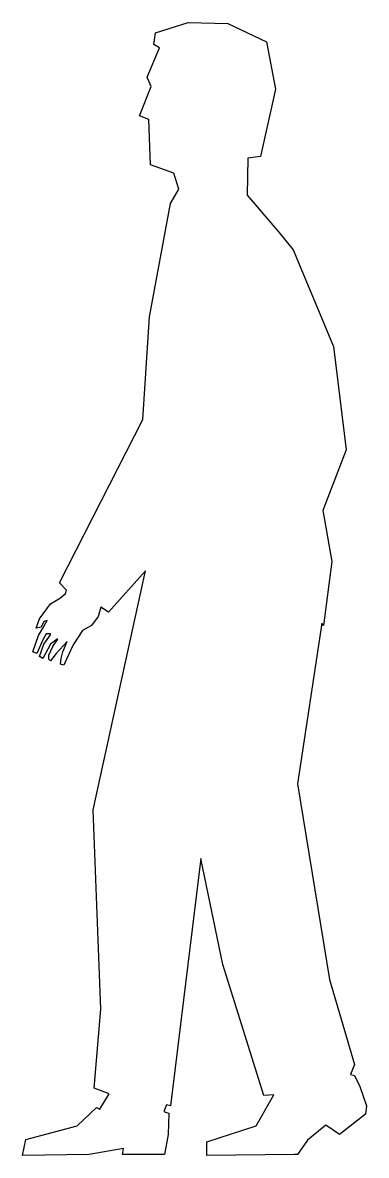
# Model space of a CAD drawing. Extents: x -8736 to -8247, y -6571 to -4958.
import ezdxf

# ---------------------------------------------------------------- set-up
doc = ezdxf.new("R2010")
doc.units = 0
doc.layers.get('0').update_dxf_attribs({"linetype": 'CONTINUOUS'})

msp = doc.modelspace()

# ---------------------------------------------------------------- linework, layer by layer
at = {"color": 0}
for points in [[(-8444.2, -4958.9), (-8389.1, -4985.2), (-8375.9, -5052.3), (-8397.5, -5148.1), (-8415.4, -5150.5), (-8416.6, -5203.2), (-8371.1, -5255.9), (-8350.8, -5281), (-8293.3, -5418.8), (-8275.3, -5566.1), (-8308.8, -5652.3), (-8295.7, -5725.3), (-8307.6, -5816.3), (-8310, -5812.7), (-8344.8, -6041.5), (-8299.3, -6320.5), (-8263.3, -6441.5), (-8269.3, -6455.8), (-8263.3, -6457), (-8256.1, -6472.6), (-8246.6, -6500.1), (-8247.8, -6512.1), (-8284.9, -6540.9), (-8304.1, -6527.7), (-8330.4, -6549.2), (-8344.8, -6569.6), (-8349.6, -6569.6), (-8474.1, -6570.8), (-8474.1, -6551.6), (-8403.4, -6528.9), (-8378.3, -6484.6), (-8392.7, -6485.8), (-8451.3, -6298.9), (-8482.5, -6148.1), (-8525.6, -6500.1), (-8531.6, -6498.9), (-8535.2, -6508.5), (-8531.6, -6509.7), (-8528, -6510.9), (-8529.2, -6540.9), (-8534, -6569.6), (-8593.9, -6569.6), (-8592.7, -6561.2), (-8641.8, -6569.6), (-8736.4, -6570.8), (-8731.6, -6548), (-8658.5, -6528.9), (-8631, -6502.5), (-8626.2, -6504.9), (-8613, -6483.4), (-8634.6, -6475), (-8625, -6362.4), (-8635.8, -6078.6), (-8561.5, -5738.5), (-8614.2, -5797.2), (-8625, -5790), (-8628.6, -5803.2), (-8638.2, -5816.3), (-8651.3, -5823.5), (-8664.5, -5843.9), (-8674.1, -5864.2), (-8677.7, -5872.6), (-8682.5, -5871.4), (-8681.3, -5863), (-8678.9, -5853.5), (-8672.9, -5839.1), (-8688.5, -5855.9), (-8696.8, -5866.6), (-8699.2, -5864.2), (-8699.2, -5858.3), (-8693.3, -5846.3), (-8686.1, -5835.5), (-8687.3, -5835.5), (-8696.8, -5842.7), (-8707.6, -5863), (-8712.4, -5860.6), (-8706.4, -5842.7), (-8696.8, -5829.5), (-8696.8, -5828.3), (-8702.8, -5828.3), (-8707.6, -5836.7), (-8716, -5855.9), (-8722, -5853.5), (-8713.6, -5830.7), (-8707.6, -5819.9), (-8701.6, -5809.2), (-8706.4, -5810.4), (-8710, -5818.7), (-8717.2, -5819.9), (-8712.4, -5806.8), (-8696.8, -5785.2), (-8682.5, -5776.8), (-8675.3, -5770.8), (-8674.1, -5766), (-8683.7, -5755.3), (-8565.1, -5522.9), (-8555.5, -5376.8), (-8525.6, -5215.2), (-8513.6, -5194.8), (-8520.8, -5172.1), (-8554.3, -5160.1), (-8556.7, -5095.4), (-8569.9, -5090.6), (-8553.1, -5048.7), (-8559.1, -5035.5), (-8541.2, -4993.6), (-8549.5, -4988.8), (-8547.2, -4972.1), (-8500.4, -4957.7), (-8444.2, -4958.9), (-8444.2, -4958.9)], [(-8444.2, -4958.9), (-8389.1, -4985.2), (-8375.9, -5052.3), (-8397.5, -5148.1), (-8415.4, -5150.5), (-8416.6, -5203.2), (-8371.1, -5255.9), (-8350.8, -5281), (-8293.3, -5418.8), (-8275.3, -5566.1), (-8308.8, -5652.3), (-8295.7, -5725.3), (-8307.6, -5816.3), (-8310, -5812.7), (-8344.8, -6041.5), (-8299.3, -6320.5), (-8263.3, -6441.5), (-8269.3, -6455.8), (-8263.3, -6457), (-8256.1, -6472.6), (-8246.6, -6500.1), (-8247.8, -6512.1), (-8284.9, -6540.9), (-8304.1, -6527.7), (-8330.4, -6549.2), (-8344.8, -6569.6), (-8349.6, -6569.6), (-8474.1, -6570.8), (-8474.1, -6551.6), (-8403.4, -6528.9), (-8378.3, -6484.6), (-8392.7, -6485.8), (-8451.3, -6298.9), (-8482.5, -6148.1), (-8525.6, -6500.1), (-8531.6, -6498.9), (-8535.2, -6508.5), (-8531.6, -6509.7), (-8528, -6510.9), (-8529.2, -6540.9), (-8534, -6569.6), (-8593.9, -6569.6), (-8592.7, -6561.2), (-8641.8, -6569.6), (-8736.4, -6570.8), (-8731.6, -6548), (-8658.5, -6528.9), (-8631, -6502.5), (-8626.2, -6504.9), (-8613, -6483.4), (-8634.6, -6475), (-8625, -6362.4), (-8635.8, -6078.6), (-8561.5, -5738.5), (-8614.2, -5797.2), (-8625, -5790), (-8628.6, -5803.2), (-8638.2, -5816.3), (-8651.3, -5823.5), (-8664.5, -5843.9), (-8674.1, -5864.2), (-8677.7, -5872.6), (-8682.5, -5871.4), (-8681.3, -5863), (-8678.9, -5853.5), (-8672.9, -5839.1), (-8688.5, -5855.9), (-8696.8, -5866.6), (-8699.2, -5864.2), (-8699.2, -5858.3), (-8693.3, -5846.3), (-8686.1, -5835.5), (-8687.3, -5835.5), (-8696.8, -5842.7), (-8707.6, -5863), (-8712.4, -5860.6), (-8706.4, -5842.7), (-8696.8, -5829.5), (-8696.8, -5828.3), (-8702.8, -5828.3), (-8707.6, -5836.7), (-8716, -5855.9), (-8722, -5853.5), (-8713.6, -5830.7), (-8707.6, -5819.9), (-8701.6, -5809.2), (-8706.4, -5810.4), (-8710, -5818.7), (-8717.2, -5819.9), (-8712.4, -5806.8), (-8696.8, -5785.2), (-8682.5, -5776.8), (-8675.3, -5770.8), (-8674.1, -5766), (-8683.7, -5755.3), (-8565.1, -5522.9), (-8555.5, -5376.8), (-8525.6, -5215.2), (-8513.6, -5194.8), (-8520.8, -5172.1), (-8554.3, -5160.1), (-8556.7, -5095.4), (-8569.9, -5090.6), (-8553.1, -5048.7), (-8559.1, -5035.5), (-8541.2, -4993.6), (-8549.5, -4988.8), (-8547.2, -4972.1), (-8500.4, -4957.7), (-8444.2, -4958.9)]]:
    msp.add_lwpolyline(points, dxfattribs=at)

doc.saveas('drawing.dxf')
